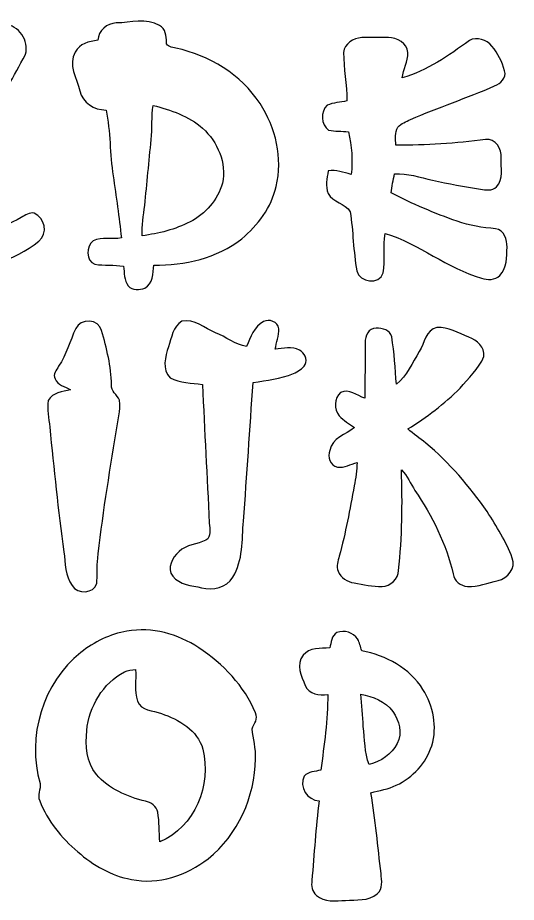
# Model space of a CAD drawing. Header units: centimetres. Extents: x -10.1 to 10.1, y -13.1 to 13.4.
# Drawn here: x 1.39 to 10.06, y -1.97 to 13.41 of the extents above; entities that cross this region are included whole.
import ezdxf

# ---------------------------------------------------------------- set-up
doc = ezdxf.new("R2010")
doc.units = ezdxf.units.CM
doc.header["$MEASUREMENT"] = 0
doc.layers.add('Camada 1', color=7, linetype='Continuous')

msp = doc.modelspace()

# ---------------------------------------------------------------- linework, layer by layer
at = {"layer": 'Camada 1', "color": 156}
for points, knots in [([(2.78448, 13.01785), (2.80175, 13.18436), (2.93828, 13.31524), (3.1069, 13.31912), (3.1069, 13.31912), (3.35526, 13.32052), (3.63078, 13.41013), (3.85867, 13.27432), (3.85867, 13.27432), (3.96309, 13.21681), (3.97791, 13.09017), (3.97968, 12.98328), (3.97968, 12.98328), (3.9744, 12.89755), (4.0834, 12.90355), (4.14019, 12.88062), (4.14019, 12.88062), (4.72439, 12.75749), (5.27368, 12.42236), (5.60458, 11.91894), (5.60458, 11.91894), (5.87691, 11.49914), (6.00674, 10.96926), (5.88539, 10.47679), (5.88539, 10.47679), (5.80354, 10.11342), (5.5693, 9.80052), (5.28601, 9.56662), (5.28601, 9.56662), (4.8588, 9.22337), (4.29472, 9.10978), (3.75813, 9.1073), (3.75813, 9.1073), (3.74896, 8.96866), (3.74614, 8.7831), (3.60539, 8.70973), (3.60539, 8.70973), (3.51296, 8.67621), (3.38278, 8.66281), (3.3154, 8.74959), (3.3154, 8.74959), (3.23744, 8.84484), (3.25191, 8.97643), (3.23427, 9.09072), (3.23427, 9.09072), (3.06846, 9.11895), (2.89877, 9.0999), (2.73332, 9.12424), (2.73332, 9.12424), (2.57069, 9.18491), (2.58726, 9.43609), (2.70827, 9.53099), (2.70827, 9.53099), (2.85962, 9.60825), (3.03564, 9.54758), (3.19687, 9.58108), (3.19687, 9.58108), (3.15489, 9.94127), (3.10515, 10.3004), (3.05435, 10.65988), (3.05435, 10.65988), (2.99366, 11.03911), (3.00813, 11.42787), (2.92876, 11.80465), (2.92876, 11.80465), (2.72345, 11.80853), (2.51989, 11.92705), (2.47297, 12.13802), (2.47297, 12.13802), (2.42288, 12.35604), (2.26447, 12.59487), (2.39394, 12.81324), (2.39394, 12.81324), (2.46803, 12.95788), (2.63666, 12.99915), (2.78448, 13.01785)], [0, 0, 0, 0, 0.05, 0.05, 0.05, 0.05, 0.1, 0.1, 0.1, 0.1, 0.15, 0.15, 0.15, 0.15, 0.2, 0.2, 0.2, 0.2, 0.25, 0.25, 0.25, 0.25, 0.3, 0.3, 0.3, 0.3, 0.35, 0.35, 0.35, 0.35, 0.4, 0.4, 0.4, 0.4, 0.45, 0.45, 0.45, 0.45, 0.5, 0.5, 0.5, 0.5, 0.55, 0.55, 0.55, 0.55, 0.6, 0.6, 0.6, 0.6, 0.65, 0.65, 0.65, 0.65, 0.7, 0.7, 0.7, 0.7, 0.75, 0.75, 0.75, 0.75, 0.8, 0.8, 0.8, 0.8, 0.85, 0.85, 0.85, 0.85, 0.9, 0.9, 0.9, 0.9, 1, 1, 1, 1]), ([(0.29598, 13.35651), (0.6163, 13.3731), (0.94473, 13.37344), (1.25377, 13.27784), (1.25377, 13.27784), (1.48378, 13.20518), (1.62877, 12.90496), (1.48943, 12.69223), (1.48943, 12.69223), (1.38289, 12.51866), (1.3088, 12.31864), (1.16451, 12.17153), (1.16451, 12.17153), (1.0354, 12.05723), (0.86995, 12.15636), (0.72989, 12.18953), (0.72989, 12.18953), (0.42862, 12.26185), (0.08113, 12.28689), (-0.19085, 12.11226), (-0.19085, 12.11226), (-0.47342, 11.8999), (-0.63183, 11.56123), (-0.70908, 11.22397), (-0.70908, 11.22397), (-0.81068, 10.80099), (-0.73342, 10.32544), (-0.46601, 9.97761), (-0.46601, 9.97761), (-0.30902, 9.76736), (-0.05045, 9.64459), (0.21132, 9.65059), (0.21132, 9.65059), (0.63816, 9.65623), (1.08267, 9.71444), (1.45486, 9.93845), (1.45486, 9.93845), (1.52541, 9.97231), (1.59914, 10.03546), (1.68275, 10.01148), (1.68275, 10.01148), (1.86689, 9.93386), (1.9251, 9.65799), (1.76213, 9.52782), (1.76213, 9.52782), (1.32997, 9.1768), (0.76305, 9.01911), (0.21201, 9.017), (0.21201, 9.017), (-0.25152, 9.01276), (-0.71084, 9.21808), (-1.01389, 9.56945), (-1.01389, 9.56945), (-1.35502, 9.96456), (-1.52752, 10.48879), (-1.5367, 11.00737), (-1.5367, 11.00737), (-1.54445, 11.61768), (-1.36031, 12.24138), (-0.97225, 12.71869), (-0.97225, 12.71869), (-0.66569, 13.10181), (-0.18767, 13.31948), (0.29598, 13.35651)], [0, 0, 0, 0, 0.05882353, 0.05882353, 0.05882353, 0.05882353, 0.11764706, 0.11764706, 0.11764706, 0.11764706, 0.17647059, 0.17647059, 0.17647059, 0.17647059, 0.23529412, 0.23529412, 0.23529412, 0.23529412, 0.29411765, 0.29411765, 0.29411765, 0.29411765, 0.35294118, 0.35294118, 0.35294118, 0.35294118, 0.41176471, 0.41176471, 0.41176471, 0.41176471, 0.47058824, 0.47058824, 0.47058824, 0.47058824, 0.52941176, 0.52941176, 0.52941176, 0.52941176, 0.58823529, 0.58823529, 0.58823529, 0.58823529, 0.64705882, 0.64705882, 0.64705882, 0.64705882, 0.70588235, 0.70588235, 0.70588235, 0.70588235, 0.76470588, 0.76470588, 0.76470588, 0.76470588, 0.82352941, 0.82352941, 0.82352941, 0.82352941, 0.88235294, 0.88235294, 0.88235294, 0.88235294, 1, 1, 1, 1]), ([(7.05731, 12.80583), (7.0672, 12.96105), (7.23087, 13.05242), (7.37164, 13.06371), (7.37164, 13.06371), (7.52544, 13.06935), (7.68032, 13.06688), (7.83449, 13.06512), (7.83449, 13.06512), (7.98547, 13.063), (8.16151, 12.96846), (8.17455, 12.80265), (8.17455, 12.80265), (8.18161, 12.6499), (8.09378, 12.51373), (8.07507, 12.36415), (8.07507, 12.36415), (8.50688, 12.48903), (8.884, 12.75044), (9.24348, 13.01255), (9.24348, 13.01255), (9.37331, 13.08734), (9.54369, 13.02596), (9.63365, 12.91519), (9.63365, 12.91519), (9.73666, 12.79102), (9.81109, 12.64179), (9.85555, 12.48692), (9.85555, 12.48692), (9.89083, 12.36486), (9.78641, 12.26326), (9.68162, 12.22339), (9.68162, 12.22339), (9.2008, 12.01384), (8.70055, 11.85192), (8.22077, 11.64025), (8.22077, 11.64025), (8.14492, 11.6018), (8.05885, 11.57427), (8.00135, 11.50902), (8.00135, 11.50902), (7.94985, 11.412), (7.95513, 11.30018), (7.96712, 11.1947), (7.96712, 11.1947), (8.48818, 11.1894), (9.00818, 11.22715), (9.525, 11.291), (9.525, 11.291), (9.69644, 11.31499), (9.80687, 11.12555), (9.79452, 10.97421), (9.79452, 10.97421), (9.78288, 10.80698), (9.84532, 10.60203), (9.71161, 10.46973), (9.71161, 10.46973), (9.63894, 10.39424), (9.52746, 10.41505), (9.43504, 10.4274), (9.43504, 10.4274), (9.15599, 10.47396), (8.8773, 10.52407), (8.60107, 10.5858), (8.60107, 10.5858), (8.38341, 10.63377), (8.16751, 10.71244), (7.94137, 10.69622), (7.94137, 10.69622), (7.91915, 10.58615), (7.89763, 10.47608), (7.88105, 10.36496), (7.88105, 10.36496), (8.25112, 10.1734), (8.63635, 10.00901), (9.03004, 9.87212), (9.03004, 9.87212), (9.2456, 9.79628), (9.47173, 9.761), (9.69822, 9.74054), (9.69822, 9.74054), (9.84778, 9.72079), (9.90211, 9.55075), (9.89753, 9.42022), (9.89753, 9.42022), (9.89188, 9.25265), (9.89999, 9.05509), (9.77018, 8.92844), (9.77018, 8.92844), (9.68798, 8.84307), (9.55745, 8.85048), (9.45303, 8.88259), (9.45303, 8.88259), (8.85613, 9.05298), (8.37282, 9.47842), (7.77945, 9.65941), (7.77945, 9.65941), (7.73535, 9.43292), (7.78827, 9.19938), (7.74312, 8.97431), (7.74312, 8.97431), (7.68139, 8.75841), (7.33212, 8.80674), (7.28698, 9.00923), (7.28698, 9.00923), (7.22629, 9.34896), (7.22312, 9.6968), (7.17267, 10.03793), (7.17267, 10.03793), (7.08483, 10.18187), (6.87105, 10.20091), (6.79026, 10.35508), (6.79026, 10.35508), (6.73664, 10.47997), (6.76451, 10.61896), (6.79026, 10.74666), (6.79026, 10.74666), (6.92679, 10.7696), (7.05731, 10.72268), (7.18643, 10.68528), (7.18643, 10.68528), (7.22417, 10.93223), (7.19525, 11.18411), (7.13987, 11.42611), (7.13987, 11.42611), (7.02592, 11.44198), (6.90915, 11.43035), (6.79626, 11.45398), (6.79626, 11.45398), (6.66396, 11.5517), (6.64986, 11.77607), (6.77157, 11.88755), (6.77157, 11.88755), (6.87916, 11.93587), (7.00229, 11.93518), (7.11588, 11.96586), (7.11588, 11.96586), (7.11975, 12.24738), (7.05272, 12.52431), (7.05731, 12.80583)], [0, 0, 0, 0, 0.02777778, 0.02777778, 0.02777778, 0.02777778, 0.05555556, 0.05555556, 0.05555556, 0.05555556, 0.08333333, 0.08333333, 0.08333333, 0.08333333, 0.11111111, 0.11111111, 0.11111111, 0.11111111, 0.13888889, 0.13888889, 0.13888889, 0.13888889, 0.16666667, 0.16666667, 0.16666667, 0.16666667, 0.19444444, 0.19444444, 0.19444444, 0.19444444, 0.22222222, 0.22222222, 0.22222222, 0.22222222, 0.25, 0.25, 0.25, 0.25, 0.27777778, 0.27777778, 0.27777778, 0.27777778, 0.30555556, 0.30555556, 0.30555556, 0.30555556, 0.33333333, 0.33333333, 0.33333333, 0.33333333, 0.36111111, 0.36111111, 0.36111111, 0.36111111, 0.38888889, 0.38888889, 0.38888889, 0.38888889, 0.41666667, 0.41666667, 0.41666667, 0.41666667, 0.44444444, 0.44444444, 0.44444444, 0.44444444, 0.47222222, 0.47222222, 0.47222222, 0.47222222, 0.5, 0.5, 0.5, 0.5, 0.52777778, 0.52777778, 0.52777778, 0.52777778, 0.55555556, 0.55555556, 0.55555556, 0.55555556, 0.58333333, 0.58333333, 0.58333333, 0.58333333, 0.61111111, 0.61111111, 0.61111111, 0.61111111, 0.63888889, 0.63888889, 0.63888889, 0.63888889, 0.66666667, 0.66666667, 0.66666667, 0.66666667, 0.69444444, 0.69444444, 0.69444444, 0.69444444, 0.72222222, 0.72222222, 0.72222222, 0.72222222, 0.75, 0.75, 0.75, 0.75, 0.77777778, 0.77777778, 0.77777778, 0.77777778, 0.80555556, 0.80555556, 0.80555556, 0.80555556, 0.83333333, 0.83333333, 0.83333333, 0.83333333, 0.86111111, 0.86111111, 0.86111111, 0.86111111, 0.88888889, 0.88888889, 0.88888889, 0.88888889, 0.91666667, 0.91666667, 0.91666667, 0.91666667, 0.94444444, 0.94444444, 0.94444444, 0.94444444, 1, 1, 1, 1]), ([(3.74685, 11.88613), (3.74685, 11.88613), (3.74685, 11.88613), (3.74685, 11.88613), (3.74685, 11.88613), (3.72109, 11.68858), (3.73027, 11.48891), (3.71369, 11.29065), (3.71369, 11.29065), (3.67629, 10.90965), (3.63889, 10.52865), (3.6015, 10.14764), (3.6015, 10.14764), (3.58281, 9.97196), (3.54894, 9.79663), (3.55776, 9.61918), (3.55776, 9.61918), (3.84386, 9.65799), (4.13066, 9.7282), (4.38891, 9.85978), (4.38891, 9.85978), (4.65454, 9.99842), (4.87186, 10.24184), (4.95123, 10.53324), (4.95123, 10.53324), (5.02778, 10.88495), (4.86798, 11.25149), (4.60833, 11.48785), (4.60833, 11.48785), (4.36915, 11.70446), (4.05165, 11.80218), (3.74685, 11.88613)], [0, 0, 0, 0, 0.11111111, 0.11111111, 0.11111111, 0.11111111, 0.22222222, 0.22222222, 0.22222222, 0.22222222, 0.33333333, 0.33333333, 0.33333333, 0.33333333, 0.44444444, 0.44444444, 0.44444444, 0.44444444, 0.55555556, 0.55555556, 0.55555556, 0.55555556, 0.66666667, 0.66666667, 0.66666667, 0.66666667, 0.77777778, 0.77777778, 0.77777778, 0.77777778, 1, 1, 1, 1]), ([(2.40205, 8.00699), (2.48179, 8.19255), (2.8074, 8.17386), (2.85184, 7.97207), (2.85184, 7.97207), (2.93828, 7.66409), (3.02365, 7.35012), (3.0226, 7.02768), (3.0226, 7.02768), (3.01625, 6.91797), (3.1175, 6.8527), (3.16335, 6.76416), (3.16335, 6.76416), (3.1824, 6.57859), (3.13407, 6.3955), (3.10656, 6.21347), (3.10656, 6.21347), (2.98484, 5.46099), (2.85679, 4.70923), (2.77917, 3.95076), (2.77917, 3.95076), (2.76401, 3.82693), (2.78377, 3.70134), (2.76684, 3.57786), (2.76684, 3.57786), (2.71604, 3.39231), (2.43592, 3.38983), (2.33927, 3.5373), (2.33927, 3.5373), (2.21543, 3.70628), (2.22391, 3.92747), (2.19604, 4.12608), (2.19604, 4.12608), (2.09479, 4.84645), (2.02423, 5.57035), (1.95155, 6.29391), (1.95155, 6.29391), (1.93745, 6.44701), (1.90183, 6.60188), (1.92617, 6.75569), (1.92617, 6.75569), (1.99848, 6.89821), (2.17416, 6.90774), (2.31034, 6.94265), (2.31034, 6.94265), (2.21791, 6.99947), (2.08562, 7.02203), (2.04257, 7.13351), (2.04257, 7.13351), (2.00201, 7.21218), (2.06833, 7.28556), (2.10502, 7.35012), (2.10502, 7.35012), (2.2426, 7.55015), (2.30328, 7.78827), (2.40205, 8.00699)], [0, 0, 0, 0, 0.06666667, 0.06666667, 0.06666667, 0.06666667, 0.13333333, 0.13333333, 0.13333333, 0.13333333, 0.2, 0.2, 0.2, 0.2, 0.26666667, 0.26666667, 0.26666667, 0.26666667, 0.33333333, 0.33333333, 0.33333333, 0.33333333, 0.4, 0.4, 0.4, 0.4, 0.46666667, 0.46666667, 0.46666667, 0.46666667, 0.53333333, 0.53333333, 0.53333333, 0.53333333, 0.6, 0.6, 0.6, 0.6, 0.66666667, 0.66666667, 0.66666667, 0.66666667, 0.73333333, 0.73333333, 0.73333333, 0.73333333, 0.8, 0.8, 0.8, 0.8, 0.86666667, 0.86666667, 0.86666667, 0.86666667, 1, 1, 1, 1]), ([(4.2485, 8.13329), (4.46758, 8.18727), (4.64007, 8.00699), (4.83059, 7.93467), (4.83059, 7.93467), (5.0158, 7.86623), (5.17136, 7.71771), (5.37209, 7.69654), (5.37209, 7.69654), (5.44405, 7.85247), (5.49839, 8.04439), (5.66384, 8.12729), (5.66384, 8.12729), (5.76684, 8.18091), (5.91361, 8.12518), (5.92949, 8.00381), (5.92949, 8.00381), (5.93583, 7.88212), (5.89138, 7.76534), (5.86739, 7.6475), (5.86739, 7.6475), (6.00709, 7.65352), (6.16091, 7.70466), (6.29143, 7.63305), (6.29143, 7.63305), (6.37611, 7.58613), (6.43607, 7.47394), (6.38951, 7.38046), (6.38951, 7.38046), (6.34364, 7.30425), (6.26285, 7.25981), (6.18418, 7.22524), (6.18418, 7.22524), (5.96335, 7.12964), (5.72169, 7.10706), (5.4871, 7.06895), (5.4871, 7.06895), (5.42395, 6.26638), (5.38091, 5.4624), (5.31529, 4.65983), (5.31529, 4.65983), (5.29166, 4.3321), (5.31106, 3.97615), (5.13362, 3.68511), (5.13362, 3.68511), (5.02355, 3.50097), (4.78649, 3.45015), (4.58964, 3.50061), (4.58964, 3.50061), (4.41642, 3.53976), (4.20863, 3.55247), (4.08939, 3.70134), (4.08939, 3.70134), (3.98003, 3.84315), (4.07952, 4.02907), (4.19805, 4.12855), (4.19805, 4.12855), (4.32435, 4.25309), (4.51167, 4.25696), (4.66548, 4.32681), (4.66548, 4.32681), (4.76462, 4.38925), (4.72827, 4.52437), (4.72263, 4.62104), (4.72263, 4.62104), (4.6877, 5.42607), (4.64149, 6.23076), (4.60375, 7.03579), (4.60375, 7.03579), (4.41642, 7.0612), (4.21181, 7.05379), (4.04459, 7.15222), (4.04459, 7.15222), (3.89536, 7.29297), (3.95817, 7.51874), (4.01389, 7.68843), (4.01389, 7.68843), (4.07105, 7.84294), (4.08693, 8.04827), (4.2485, 8.13329)], [0, 0, 0, 0, 0.04761905, 0.04761905, 0.04761905, 0.04761905, 0.0952381, 0.0952381, 0.0952381, 0.0952381, 0.14285714, 0.14285714, 0.14285714, 0.14285714, 0.19047619, 0.19047619, 0.19047619, 0.19047619, 0.23809524, 0.23809524, 0.23809524, 0.23809524, 0.28571429, 0.28571429, 0.28571429, 0.28571429, 0.33333333, 0.33333333, 0.33333333, 0.33333333, 0.38095238, 0.38095238, 0.38095238, 0.38095238, 0.42857143, 0.42857143, 0.42857143, 0.42857143, 0.47619048, 0.47619048, 0.47619048, 0.47619048, 0.52380952, 0.52380952, 0.52380952, 0.52380952, 0.57142857, 0.57142857, 0.57142857, 0.57142857, 0.61904762, 0.61904762, 0.61904762, 0.61904762, 0.66666667, 0.66666667, 0.66666667, 0.66666667, 0.71428571, 0.71428571, 0.71428571, 0.71428571, 0.76190476, 0.76190476, 0.76190476, 0.76190476, 0.80952381, 0.80952381, 0.80952381, 0.80952381, 0.85714286, 0.85714286, 0.85714286, 0.85714286, 0.9047619, 0.9047619, 0.9047619, 0.9047619, 1, 1, 1, 1]), ([(7.43372, 7.76323), (7.42526, 7.8761), (7.49406, 8.01581), (7.62175, 8.01475), (7.62175, 8.01475), (7.72724, 8.0144), (7.86977, 7.98159), (7.89269, 7.85988), (7.89269, 7.85988), (7.94173, 7.58825), (7.95126, 7.31166), (7.97489, 7.03757), (7.97489, 7.03757), (8.15691, 7.18889), (8.25146, 7.41291), (8.37282, 7.61011), (8.37282, 7.61011), (8.46454, 7.75229), (8.47865, 7.989), (8.67903, 8.02216), (8.67903, 8.02216), (8.8773, 8.03804), (9.05403, 7.9255), (9.23395, 7.85847), (9.23395, 7.85847), (9.37083, 7.80661), (9.52253, 7.68208), (9.49395, 7.52016), (9.49395, 7.52016), (9.40647, 7.30496), (9.22725, 7.1448), (9.08049, 6.97018), (9.08049, 6.97018), (8.80709, 6.70102), (8.50511, 6.45759), (8.17421, 6.26285), (8.17421, 6.26285), (8.2691, 6.17007), (8.38305, 6.10022), (8.48501, 6.01591), (8.48501, 6.01591), (8.89669, 5.67407), (9.24772, 5.26379), (9.55038, 4.82423), (9.55038, 4.82423), (9.71937, 4.56952), (9.87743, 4.30423), (9.98748, 4.01813), (9.98748, 4.01813), (10.05804, 3.84315), (9.90599, 3.66606), (9.7409, 3.6262), (9.7409, 3.6262), (9.56592, 3.58352), (9.39163, 3.51401), (9.20925, 3.5239), (9.20925, 3.5239), (9.08826, 3.53024), (8.97712, 3.61879), (8.95984, 3.7412), (8.95984, 3.7412), (8.84096, 4.26402), (8.59579, 4.75051), (8.29768, 5.19324), (8.29768, 5.19324), (8.21831, 5.31142), (8.16397, 5.44759), (8.06238, 5.54955), (8.06238, 5.54955), (8.08214, 4.96639), (8.07473, 4.3808), (8.01158, 3.80047), (8.01158, 3.80047), (8.00629, 3.65125), (7.87259, 3.52989), (7.72653, 3.52319), (7.72653, 3.52319), (7.5625, 3.51683), (7.40127, 3.55669), (7.24076, 3.58386), (7.24076, 3.58386), (7.12328, 3.60291), (7.0051, 3.67171), (6.96348, 3.78848), (6.96348, 3.78848), (6.92326, 3.87419), (6.96241, 3.96628), (6.98112, 4.05165), (6.98112, 4.05165), (7.09365, 4.45311), (7.16421, 4.86409), (7.24358, 5.27261), (7.24358, 5.27261), (7.26863, 5.40737), (7.28379, 5.54355), (7.29192, 5.68006), (7.29192, 5.68006), (7.18114, 5.64479), (7.07036, 5.58446), (6.95113, 5.59752), (6.95113, 5.59752), (6.82308, 5.62645), (6.77403, 5.77461), (6.81777, 5.88856), (6.81777, 5.88856), (6.85411, 6.10446), (7.09719, 6.16162), (7.24393, 6.2865), (7.24393, 6.2865), (7.15715, 6.35387), (7.05801, 6.40644), (6.98183, 6.48687), (6.98183, 6.48687), (6.88869, 6.60223), (6.89327, 6.79591), (7.0058, 6.89539), (7.0058, 6.89539), (7.15362, 6.97052), (7.28802, 6.83718), (7.42456, 6.79803), (7.42456, 6.79803), (7.42314, 7.11975), (7.43691, 7.44149), (7.43372, 7.76323)], [0, 0, 0, 0, 0.03125, 0.03125, 0.03125, 0.03125, 0.0625, 0.0625, 0.0625, 0.0625, 0.09375, 0.09375, 0.09375, 0.09375, 0.125, 0.125, 0.125, 0.125, 0.15625, 0.15625, 0.15625, 0.15625, 0.1875, 0.1875, 0.1875, 0.1875, 0.21875, 0.21875, 0.21875, 0.21875, 0.25, 0.25, 0.25, 0.25, 0.28125, 0.28125, 0.28125, 0.28125, 0.3125, 0.3125, 0.3125, 0.3125, 0.34375, 0.34375, 0.34375, 0.34375, 0.375, 0.375, 0.375, 0.375, 0.40625, 0.40625, 0.40625, 0.40625, 0.4375, 0.4375, 0.4375, 0.4375, 0.46875, 0.46875, 0.46875, 0.46875, 0.5, 0.5, 0.5, 0.5, 0.53125, 0.53125, 0.53125, 0.53125, 0.5625, 0.5625, 0.5625, 0.5625, 0.59375, 0.59375, 0.59375, 0.59375, 0.625, 0.625, 0.625, 0.625, 0.65625, 0.65625, 0.65625, 0.65625, 0.6875, 0.6875, 0.6875, 0.6875, 0.71875, 0.71875, 0.71875, 0.71875, 0.75, 0.75, 0.75, 0.75, 0.78125, 0.78125, 0.78125, 0.78125, 0.8125, 0.8125, 0.8125, 0.8125, 0.84375, 0.84375, 0.84375, 0.84375, 0.875, 0.875, 0.875, 0.875, 0.90625, 0.90625, 0.90625, 0.90625, 0.9375, 0.9375, 0.9375, 0.9375, 1, 1, 1, 1]), ([(3.29282, 2.74601), (3.72709, 2.82363), (4.17724, 2.6984), (4.5406, 2.45709), (4.5406, 2.45709), (4.96076, 2.17735), (5.33364, 1.79775), (5.52555, 1.32503), (5.52555, 1.32503), (5.58129, 1.22765), (5.4998, 1.13946), (5.46698, 1.05056), (5.46698, 1.05056), (5.48993, 0.87736), (5.53402, 0.70555), (5.52908, 0.52882), (5.52908, 0.52882), (5.51532, -0.13017), (5.22534, -0.79691), (4.70146, -1.20826), (4.70146, -1.20826), (4.33175, -1.50001), (3.83962, -1.66616), (3.37007, -1.56845), (3.37007, -1.56845), (3.01941, -1.50671), (2.7044, -1.31974), (2.43804, -1.08973), (2.43804, -1.08973), (2.15511, -0.84842), (1.91206, -0.54997), (1.77658, -0.20143), (1.77658, -0.20143), (1.72685, -0.10442), (1.79811, -0.00246), (1.78505, 0.09701), (1.78505, 0.09701), (1.54869, 0.90523), (1.82738, 1.85067), (2.49096, 2.37737), (2.49096, 2.37737), (2.72345, 2.56187), (2.99895, 2.69628), (3.29282, 2.74601)], [0, 0, 0, 0, 0.08333333, 0.08333333, 0.08333333, 0.08333333, 0.16666667, 0.16666667, 0.16666667, 0.16666667, 0.25, 0.25, 0.25, 0.25, 0.33333333, 0.33333333, 0.33333333, 0.33333333, 0.41666667, 0.41666667, 0.41666667, 0.41666667, 0.5, 0.5, 0.5, 0.5, 0.58333333, 0.58333333, 0.58333333, 0.58333333, 0.66666667, 0.66666667, 0.66666667, 0.66666667, 0.75, 0.75, 0.75, 0.75, 0.83333333, 0.83333333, 0.83333333, 0.83333333, 1, 1, 1, 1]), ([(6.94231, 2.72308), (7.06825, 2.7693), (7.22629, 2.72486), (7.30108, 2.61055), (7.30108, 2.61055), (7.33602, 2.54706), (7.35117, 2.47543), (7.37305, 2.40665), (7.37305, 2.40665), (7.79251, 2.32587), (8.20666, 2.10326), (8.43562, 1.73214), (8.43562, 1.73214), (8.6173, 1.44673), (8.69032, 1.08267), (8.58943, 0.7553), (8.58943, 0.7553), (8.49171, 0.45402), (8.25958, 0.20179), (7.97277, 0.06914), (7.97277, 0.06914), (7.83483, -0.00212), (7.67891, -0.02151), (7.53073, -0.06139), (7.53073, -0.06139), (7.60835, -0.5274), (7.65174, -0.99835), (7.70924, -1.46685), (7.70924, -1.46685), (7.7163, -1.58503), (7.74912, -1.73531), (7.63869, -1.81751), (7.63869, -1.81751), (7.49017, -1.95438), (7.27533, -1.91735), (7.09117, -1.93286), (7.09117, -1.93286), (6.9215, -1.94697), (6.72324, -1.96673), (6.58495, -1.84572), (6.58495, -1.84572), (6.50945, -1.78328), (6.49323, -1.68027), (6.50558, -1.58855), (6.50558, -1.58855), (6.54755, -1.12676), (6.57331, -0.66357), (6.63187, -0.20355), (6.63187, -0.20355), (6.42549, -0.19507), (6.27873, 0.0388), (6.37187, 0.22506), (6.37187, 0.22506), (6.44207, 0.30868), (6.56342, 0.30551), (6.66114, 0.33126), (6.66114, 0.33126), (6.71724, 0.76834), (6.78602, 1.20614), (6.7818, 1.64782), (6.7818, 1.64782), (6.63609, 1.62348), (6.45759, 1.65099), (6.39022, 1.80057), (6.39022, 1.80057), (6.32388, 1.96179), (6.22687, 2.16992), (6.35282, 2.32728), (6.35282, 2.32728), (6.46394, 2.46415), (6.65868, 2.44439), (6.81708, 2.45392), (6.81708, 2.45392), (6.83965, 2.54916), (6.846, 2.66946), (6.94231, 2.72308)], [0, 0, 0, 0, 0.05, 0.05, 0.05, 0.05, 0.1, 0.1, 0.1, 0.1, 0.15, 0.15, 0.15, 0.15, 0.2, 0.2, 0.2, 0.2, 0.25, 0.25, 0.25, 0.25, 0.3, 0.3, 0.3, 0.3, 0.35, 0.35, 0.35, 0.35, 0.4, 0.4, 0.4, 0.4, 0.45, 0.45, 0.45, 0.45, 0.5, 0.5, 0.5, 0.5, 0.55, 0.55, 0.55, 0.55, 0.6, 0.6, 0.6, 0.6, 0.65, 0.65, 0.65, 0.65, 0.7, 0.7, 0.7, 0.7, 0.75, 0.75, 0.75, 0.75, 0.8, 0.8, 0.8, 0.8, 0.85, 0.85, 0.85, 0.85, 0.9, 0.9, 0.9, 0.9, 1, 1, 1, 1]), ([(3.2512, 2.04082), (3.2512, 2.04082), (3.2512, 2.04082), (3.2512, 2.04082), (3.2512, 2.04082), (2.87408, 1.84291), (2.6356, 1.43722), (2.59396, 1.01952), (2.59396, 1.01952), (2.57315, 0.75847), (2.58621, 0.46813), (2.76083, 0.25681), (2.76083, 0.25681), (2.97638, 0.00282), (3.29812, -0.13334), (3.61562, -0.20954), (3.61562, -0.20954), (3.71298, -0.23071), (3.80787, -0.29703), (3.82798, -0.40075), (3.82798, -0.40075), (3.85867, -0.57009), (3.84951, -0.74329), (3.86362, -0.91439), (3.86362, -0.91439), (4.4697, -0.66392), (4.7699, 0.07902), (4.6101, 0.69639), (4.6101, 0.69639), (4.52366, 1.02834), (4.19099, 1.2086), (3.89113, 1.3155), (3.89113, 1.3155), (3.74685, 1.37195), (3.53554, 1.3589), (3.47345, 1.53212), (3.47345, 1.53212), (3.41558, 1.70744), (3.45581, 1.89723), (3.44275, 2.07856), (3.44275, 2.07856), (3.37819, 2.0701), (3.30941, 2.07362), (3.2512, 2.04082)], [0, 0, 0, 0, 0.08333333, 0.08333333, 0.08333333, 0.08333333, 0.16666667, 0.16666667, 0.16666667, 0.16666667, 0.25, 0.25, 0.25, 0.25, 0.33333333, 0.33333333, 0.33333333, 0.33333333, 0.41666667, 0.41666667, 0.41666667, 0.41666667, 0.5, 0.5, 0.5, 0.5, 0.58333333, 0.58333333, 0.58333333, 0.58333333, 0.66666667, 0.66666667, 0.66666667, 0.66666667, 0.75, 0.75, 0.75, 0.75, 0.83333333, 0.83333333, 0.83333333, 0.83333333, 1, 1, 1, 1]), ([(7.35434, 1.64958), (7.35434, 1.64958), (7.35434, 1.64958), (7.35434, 1.64958), (7.35434, 1.64958), (7.37059, 1.46332), (7.38962, 1.2774), (7.39951, 1.09044), (7.39951, 1.09044), (7.42984, 0.86888), (7.41503, 0.63746), (7.50217, 0.42686), (7.50217, 0.42686), (7.70078, 0.48541), (7.89657, 0.60147), (7.98617, 0.79657), (7.98617, 0.79657), (8.08355, 0.97437), (8.02428, 1.19308), (7.91069, 1.34796), (7.91069, 1.34796), (7.78403, 1.53034), (7.56425, 1.6122), (7.35434, 1.64958)], [0, 0, 0, 0, 0.14285714, 0.14285714, 0.14285714, 0.14285714, 0.28571429, 0.28571429, 0.28571429, 0.28571429, 0.42857143, 0.42857143, 0.42857143, 0.42857143, 0.57142857, 0.57142857, 0.57142857, 0.57142857, 0.71428571, 0.71428571, 0.71428571, 0.71428571, 1, 1, 1, 1])]:
    msp.add_open_spline(points, degree=3, knots=knots, dxfattribs=at)

doc.saveas('drawing.dxf')
